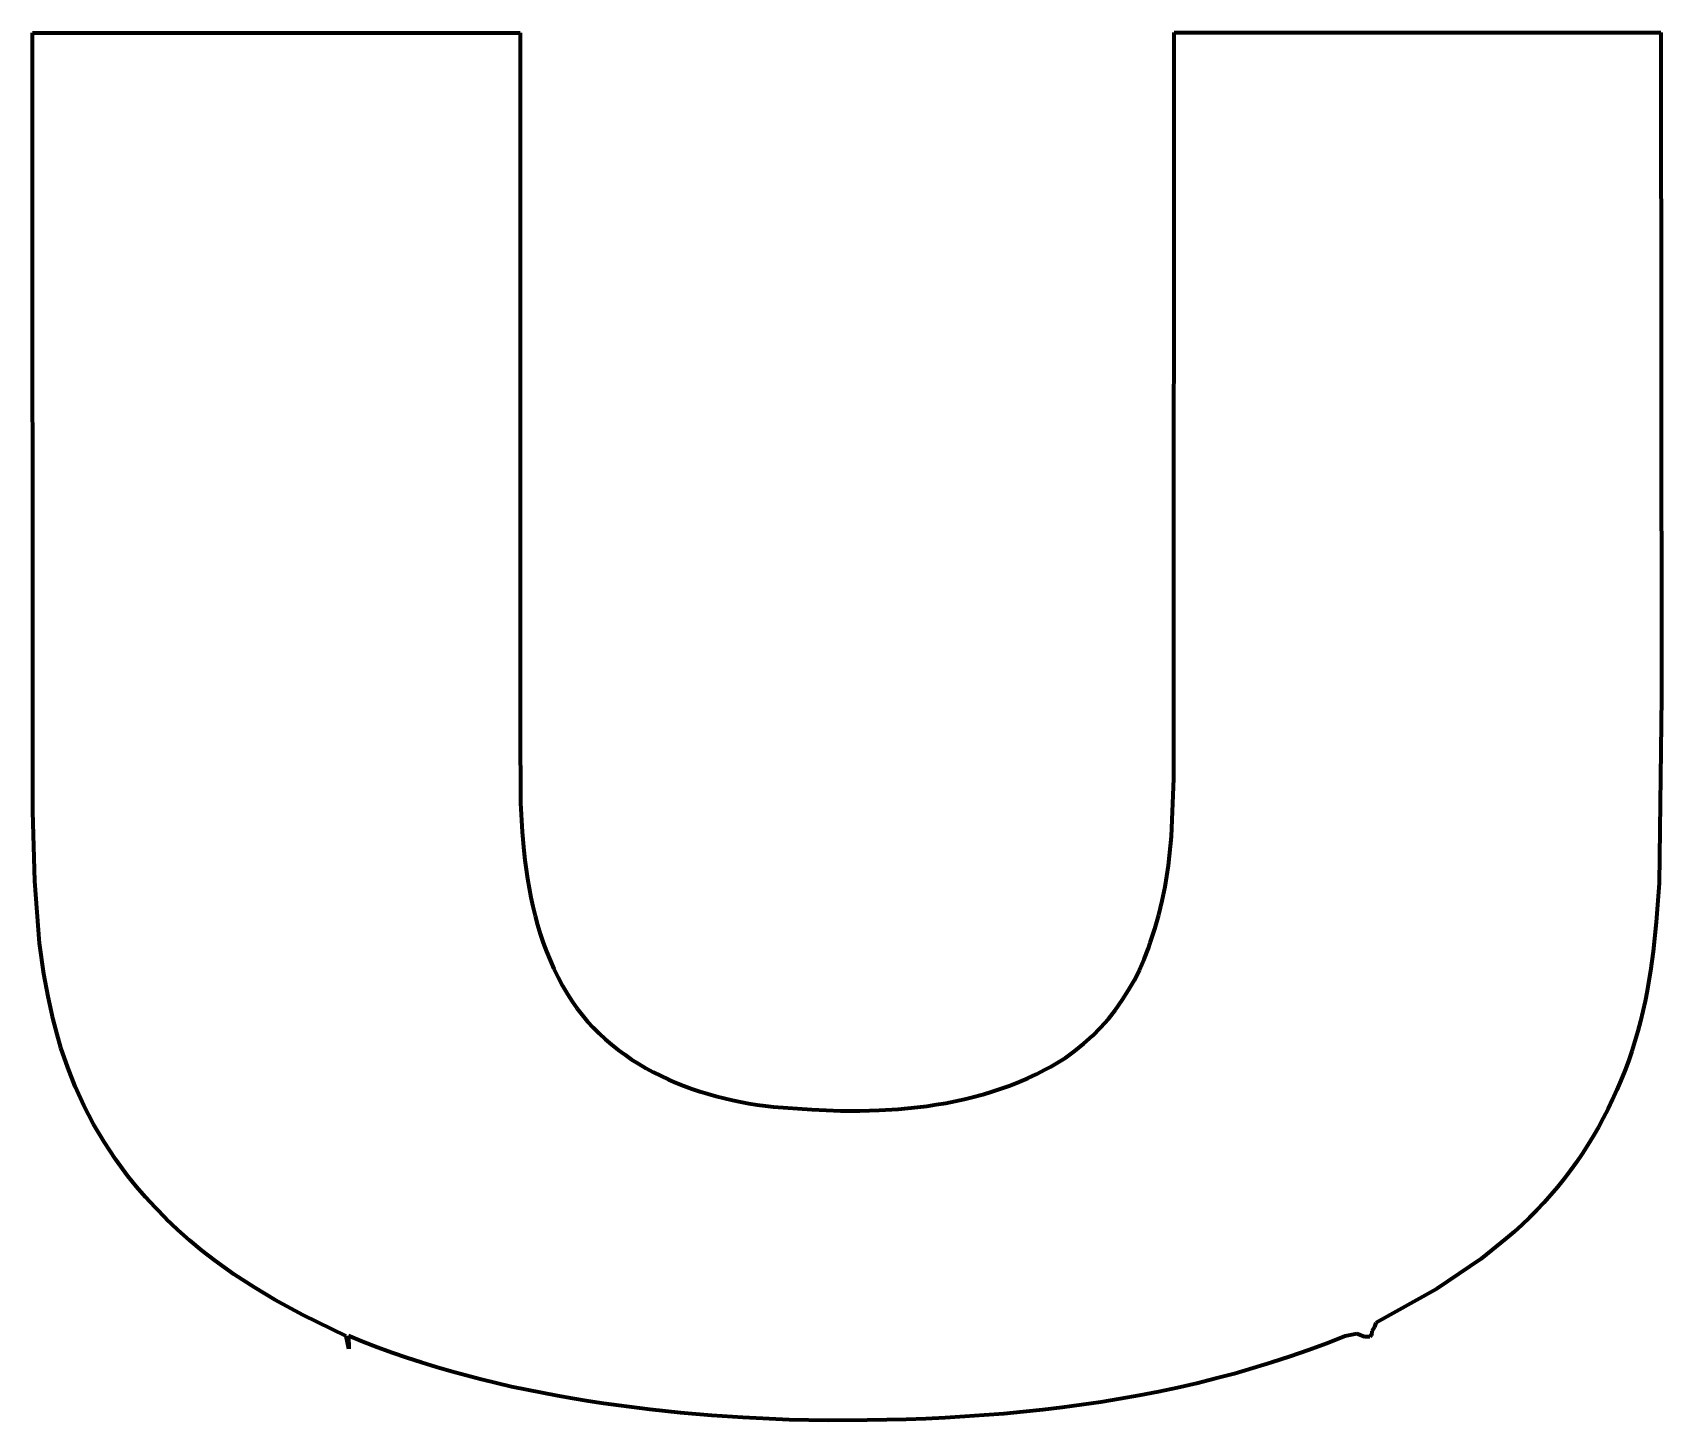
# Model space of a CAD drawing. Header units: millimetres. Extents: x 0.3 to 27.9, y 0.2 to 6.3.
# Drawn here: x 7.299 to 10.247, y 3.746 to 6.257 of the extents above; entities that cross this region are included whole.
import ezdxf

# ---------------------------------------------------------------- set-up
doc = ezdxf.new("R2010")
doc.units = ezdxf.units.MM
doc.layers.add('color#263997ff', color=7, linetype='CONTINUOUS', lineweight=100)

msp = doc.modelspace()

# ---------------------------------------------------------------- linework, layer by layer
at = {"layer": 'color#263997ff'}
for p, q in [((7.2988, 4.8478), (7.2986, 6.2566)), ((7.2986, 6.2566), (8.1812, 6.2564)), ((8.1812, 6.2564), (8.181, 4.9996)), ((9.3642, 4.9858), (9.3646, 6.2571)), ((9.3646, 6.2571), (10.246, 6.2571)), ((10.246, 6.2571), (10.2468, 5.0549)), ((10.2468, 5.0549), (10.2424, 4.718)), ((8.181, 4.9996), (8.1819, 4.8629)), ((9.3644, 4.9073), (9.3642, 4.9858)), ((9.36, 4.8024), (9.3644, 4.9073)), ((7.3026, 4.7216), (7.2988, 4.8478)), ((8.1819, 4.8629), (8.1846, 4.8112)), ((8.1846, 4.8112), (8.1876, 4.777)), ((8.1876, 4.777), (8.1895, 4.7599)), ((9.3545, 4.7504), (9.36, 4.8024)), ((8.1895, 4.7599), (8.1917, 4.7429)), ((9.3484, 4.7117), (9.3545, 4.7504)), ((7.3114, 4.6097), (7.3026, 4.7216)), ((8.1917, 4.7429), (8.1943, 4.726)), ((8.1943, 4.726), (8.1972, 4.7091)), ((10.2424, 4.718), (10.2374, 4.6474)), ((8.1972, 4.7091), (8.2004, 4.6924)), ((8.2004, 4.6924), (8.2041, 4.6758)), ((9.3432, 4.686), (9.3484, 4.7117)), ((8.2041, 4.6758), (8.2082, 4.6592)), ((8.2082, 4.6592), (8.2127, 4.6428)), ((9.33, 4.6354), (9.3371, 4.6606)), ((9.3371, 4.6606), (9.3432, 4.686)), ((8.2127, 4.6428), (8.2176, 4.6265)), ((9.3217, 4.6104), (9.33, 4.6354)), ((10.2374, 4.6474), (10.2317, 4.5945)), ((7.319, 4.5542), (7.3114, 4.6097)), ((8.2176, 4.6265), (8.223, 4.6104)), ((8.223, 4.6104), (8.2289, 4.5945)), ((9.3108, 4.5808), (9.3184, 4.6005)), ((9.3184, 4.6005), (9.3217, 4.6104)), ((8.2289, 4.5945), (8.2354, 4.5787)), ((8.2354, 4.5787), (8.2423, 4.563)), ((9.3023, 4.5615), (9.3108, 4.5808)), ((10.2317, 4.5945), (10.2268, 4.5594)), ((7.3265, 4.5129), (7.319, 4.5542)), ((8.2423, 4.563), (8.2498, 4.5476)), ((8.2498, 4.5476), (8.2579, 4.5324)), ((9.2824, 4.5243), (9.2928, 4.5426)), ((9.2928, 4.5426), (9.3023, 4.5615)), ((10.2241, 4.5418), (10.2209, 4.5233)), ((10.2268, 4.5594), (10.2241, 4.5418)), ((7.3357, 4.4718), (7.3265, 4.5129)), ((8.2579, 4.5324), (8.2666, 4.5173)), ((8.2666, 4.5173), (8.275, 4.5043)), ((9.271, 4.5065), (9.2824, 4.5243)), ((10.2209, 4.5233), (10.2173, 4.5049)), ((8.275, 4.5043), (8.2839, 4.4918)), ((8.2839, 4.4918), (8.2932, 4.4797)), ((9.2457, 4.4728), (9.2588, 4.4893)), ((9.2588, 4.4893), (9.271, 4.5065)), ((10.2133, 4.4866), (10.2089, 4.4683)), ((10.2173, 4.5049), (10.2133, 4.4866)), ((7.343, 4.4446), (7.3357, 4.4718)), ((8.2932, 4.4797), (8.3031, 4.4681)), ((8.3031, 4.4681), (8.3133, 4.4569)), ((8.3133, 4.4569), (8.324, 4.4462)), ((9.2169, 4.442), (9.2317, 4.457)), ((9.2317, 4.457), (9.2457, 4.4728)), ((10.2089, 4.4683), (10.204, 4.4502)), ((7.35, 4.4205), (7.343, 4.4446)), ((8.324, 4.4462), (8.335, 4.436)), ((8.335, 4.436), (8.3465, 4.4262)), ((8.3465, 4.4262), (8.3583, 4.4168)), ((9.185, 4.4146), (9.2013, 4.4279)), ((9.2013, 4.4279), (9.2169, 4.442)), ((10.1987, 4.4321), (10.193, 4.4142)), ((10.204, 4.4502), (10.1987, 4.4321)), ((7.3621, 4.3849), (7.35, 4.4205)), ((8.3583, 4.4168), (8.3704, 4.4079)), ((8.3704, 4.4079), (8.3829, 4.3994)), ((8.3829, 4.3994), (8.3956, 4.3913)), ((9.1501, 4.391), (9.1591, 4.3965)), ((9.1591, 4.3965), (9.1679, 4.4023)), ((9.1679, 4.4023), (9.185, 4.4146)), ((10.1869, 4.3964), (10.1804, 4.3788)), ((10.193, 4.4142), (10.1869, 4.3964)), ((7.3759, 4.35), (7.3621, 4.3849)), ((8.3956, 4.3913), (8.4087, 4.3837)), ((8.4087, 4.3837), (8.422, 4.3764)), ((8.422, 4.3764), (8.4355, 4.3696)), ((8.4355, 4.3696), (8.4493, 4.3632)), ((9.0841, 4.3587), (9.1001, 4.3656)), ((9.1001, 4.3656), (9.1159, 4.3729)), ((9.1159, 4.3729), (9.1315, 4.3808)), ((9.1315, 4.3808), (9.1409, 4.3858)), ((9.1409, 4.3858), (9.1501, 4.391)), ((10.1804, 4.3788), (10.1735, 4.3613)), ((7.3916, 4.3158), (7.3759, 4.35)), ((8.4493, 4.3632), (8.4632, 4.3571)), ((8.4632, 4.3571), (8.4774, 4.3515)), ((8.4774, 4.3515), (8.4917, 4.3462)), ((8.4917, 4.3462), (8.5062, 4.3413)), ((8.5062, 4.3413), (8.5208, 4.3368)), ((8.5208, 4.3368), (8.5355, 4.3327)), ((9.0021, 4.3315), (9.0188, 4.3361)), ((9.0188, 4.3361), (9.0353, 4.341)), ((9.0353, 4.341), (9.0517, 4.3464)), ((9.0517, 4.3464), (9.068, 4.3523)), ((9.068, 4.3523), (9.0841, 4.3587)), ((10.1661, 4.344), (10.1584, 4.3269)), ((10.1735, 4.3613), (10.1661, 4.344)), ((7.4089, 4.2824), (7.3916, 4.3158)), ((8.5355, 4.3327), (8.5503, 4.3289)), ((8.5503, 4.3289), (8.5652, 4.3255)), ((8.5652, 4.3255), (8.5801, 4.3224)), ((8.5801, 4.3224), (8.595, 4.3197)), ((8.595, 4.3197), (8.61, 4.3173)), ((8.61, 4.3173), (8.625, 4.3152)), ((8.625, 4.3152), (8.6399, 4.3135)), ((8.6399, 4.3135), (8.7088, 4.3084)), ((8.7088, 4.3084), (8.7609, 4.3065)), ((8.7609, 4.3065), (8.7958, 4.3064)), ((8.7958, 4.3064), (8.8306, 4.3073)), ((8.8306, 4.3073), (8.8654, 4.3094)), ((8.8654, 4.3094), (8.8827, 4.3109)), ((8.8827, 4.3109), (8.9, 4.3128)), ((8.9, 4.3128), (8.9172, 4.3149)), ((8.9172, 4.3149), (8.9343, 4.3175)), ((8.9343, 4.3175), (8.9514, 4.3204)), ((8.9514, 4.3204), (8.9684, 4.3237)), ((8.9684, 4.3237), (8.9853, 4.3274)), ((8.9853, 4.3274), (9.0021, 4.3315)), ((10.1502, 4.31), (10.1416, 4.2932)), ((10.1584, 4.3269), (10.1502, 4.31)), ((7.428, 4.25), (7.4089, 4.2824)), ((10.1327, 4.2767), (10.1233, 4.2605)), ((10.1416, 4.2932), (10.1327, 4.2767)), ((7.4487, 4.2186), (7.428, 4.25)), ((10.1233, 4.2605), (10.1135, 4.2445)), ((7.471, 4.1883), (7.4487, 4.2186)), ((10.1034, 4.2287), (10.0928, 4.2132)), ((10.1135, 4.2445), (10.1034, 4.2287)), ((7.4867, 4.1688), (7.471, 4.1883)), ((10.0819, 4.198), (10.0705, 4.183)), ((10.0928, 4.2132), (10.0819, 4.198)), ((7.5031, 4.1499), (7.4867, 4.1688)), ((10.0588, 4.1684), (10.0467, 4.1541)), ((10.0705, 4.183), (10.0588, 4.1684)), ((7.5203, 4.1315), (7.5031, 4.1499)), ((7.5406, 4.1107), (7.5203, 4.1315)), ((10.0342, 4.1401), (10.0213, 4.1264)), ((10.0467, 4.1541), (10.0342, 4.1401)), ((7.5616, 4.0907), (7.5406, 4.1107)), ((9.9944, 4.1002), (9.9804, 4.0876)), ((10.008, 4.1131), (9.9944, 4.1002)), ((10.0213, 4.1264), (10.008, 4.1131)), ((7.5832, 4.0715), (7.5616, 4.0907)), ((7.6055, 4.0531), (7.5832, 4.0715)), ((9.9659, 4.0754), (9.9208, 4.0383)), ((9.9804, 4.0876), (9.9659, 4.0754)), ((7.6284, 4.0354), (7.6055, 4.0531)), ((7.6637, 4.0102), (7.6284, 4.0354)), ((7.7001, 3.9865), (7.6637, 4.0102)), ((9.9208, 4.0383), (9.8403, 3.984)), ((7.7373, 3.9641), (7.7001, 3.9865)), ((9.8403, 3.984), (9.7298, 3.9225)), ((7.7882, 3.9364), (7.7373, 3.9641)), ((7.8664, 3.8986), (7.7882, 3.9364)), ((9.7298, 3.9225), (9.7272, 3.9154)), ((7.8711, 3.8756), (7.8664, 3.8986)), ((7.8965, 3.8884), (7.8704, 3.8989)), ((7.8704, 3.8989), (7.8711, 3.8756)), ((9.6744, 3.8986), (9.6414, 3.8856)), ((9.6957, 3.9028), (9.6744, 3.8986)), ((9.7091, 3.8973), (9.6957, 3.9028)), ((9.7189, 3.8971), (9.7091, 3.8973)), ((9.7216, 3.9001), (9.7189, 3.8971)), ((9.7225, 3.9041), (9.7216, 3.9001)), ((9.7226, 3.9078), (9.7225, 3.9041)), ((9.7272, 3.9154), (9.7226, 3.9078)), ((7.9229, 3.8783), (7.8965, 3.8884)), ((7.9493, 3.8687), (7.9229, 3.8783)), ((7.9759, 3.8596), (7.9493, 3.8687)), ((9.6082, 3.8733), (9.5748, 3.8617)), ((9.6414, 3.8856), (9.6082, 3.8733)), ((8.0027, 3.8509), (7.9759, 3.8596)), ((8.0296, 3.8426), (8.0027, 3.8509)), ((8.0566, 3.8347), (8.0296, 3.8426)), ((8.0837, 3.8273), (8.0566, 3.8347)), ((9.5075, 3.8404), (9.4736, 3.8307)), ((9.5412, 3.8507), (9.5075, 3.8404)), ((9.5748, 3.8617), (9.5412, 3.8507)), ((8.1109, 3.8202), (8.0837, 3.8273)), ((8.1382, 3.8135), (8.1109, 3.8202)), ((8.1656, 3.8072), (8.1382, 3.8135)), ((8.1931, 3.8013), (8.1656, 3.8072)), ((9.3708, 3.8053), (9.3363, 3.798)), ((9.4052, 3.8132), (9.3708, 3.8053)), ((9.4395, 3.8217), (9.4052, 3.8132)), ((9.4736, 3.8307), (9.4395, 3.8217)), ((8.2207, 3.7958), (8.1931, 3.8013)), ((8.2484, 3.7905), (8.2207, 3.7958)), ((8.2761, 3.7856), (8.2484, 3.7905)), ((8.3039, 3.7811), (8.2761, 3.7856)), ((8.3317, 3.7768), (8.3039, 3.7811)), ((8.3596, 3.7729), (8.3317, 3.7768)), ((9.1971, 3.7742), (9.162, 3.7695)), ((9.232, 3.7794), (9.1971, 3.7742)), ((9.2669, 3.7851), (9.232, 3.7794)), ((9.3017, 3.7913), (9.2669, 3.7851)), ((9.3363, 3.798), (9.3017, 3.7913)), ((8.4156, 3.7659), (8.3596, 3.7729)), ((8.4716, 3.76), (8.4156, 3.7659)), ((8.5278, 3.7552), (8.4716, 3.76)), ((8.5839, 3.7513), (8.5278, 3.7552)), ((8.6681, 3.7471), (8.5839, 3.7513)), ((8.7386, 3.7462), (8.6681, 3.7471)), ((8.8092, 3.7464), (8.7386, 3.7462)), ((8.8445, 3.747), (8.8092, 3.7464)), ((8.8799, 3.748), (8.8445, 3.747)), ((8.9152, 3.7493), (8.8799, 3.748)), ((8.9506, 3.7509), (8.9152, 3.7493)), ((8.9859, 3.753), (8.9506, 3.7509)), ((9.0212, 3.7554), (8.9859, 3.753)), ((9.0565, 3.7583), (9.0212, 3.7554)), ((9.0918, 3.7616), (9.0565, 3.7583)), ((9.1269, 3.7653), (9.0918, 3.7616)), ((9.162, 3.7695), (9.1269, 3.7653))]:
    msp.add_line(p, q, dxfattribs=at)

doc.saveas('drawing.dxf')
